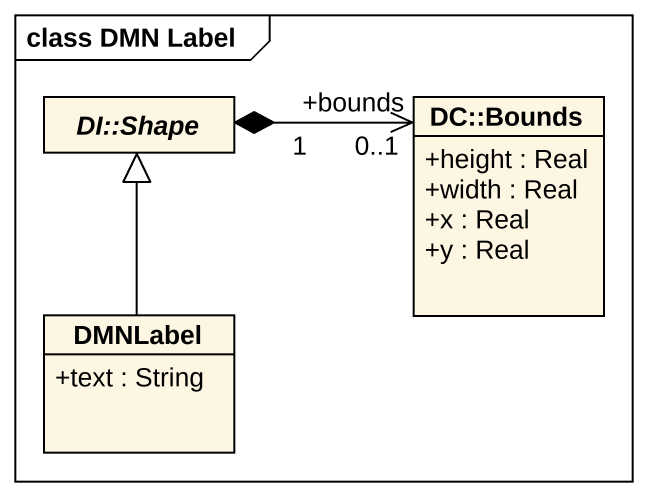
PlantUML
@startuml
mainframe class DMN Label
hide circle
hide empty members
skinparam classAttributeIconSize 0
abstract class "DI::Shape" as DI_Shape
class "DC::Bounds" as DC_Bounds {
  +height : Real
  +width : Real
  +x : Real
  +y : Real
}
class DMNLabel {
  +text : String
}
DI_Shape "1" *-right-> "+bounds\n0..1" DC_Bounds
DMNLabel -up-|> DI_Shape
@enduml
